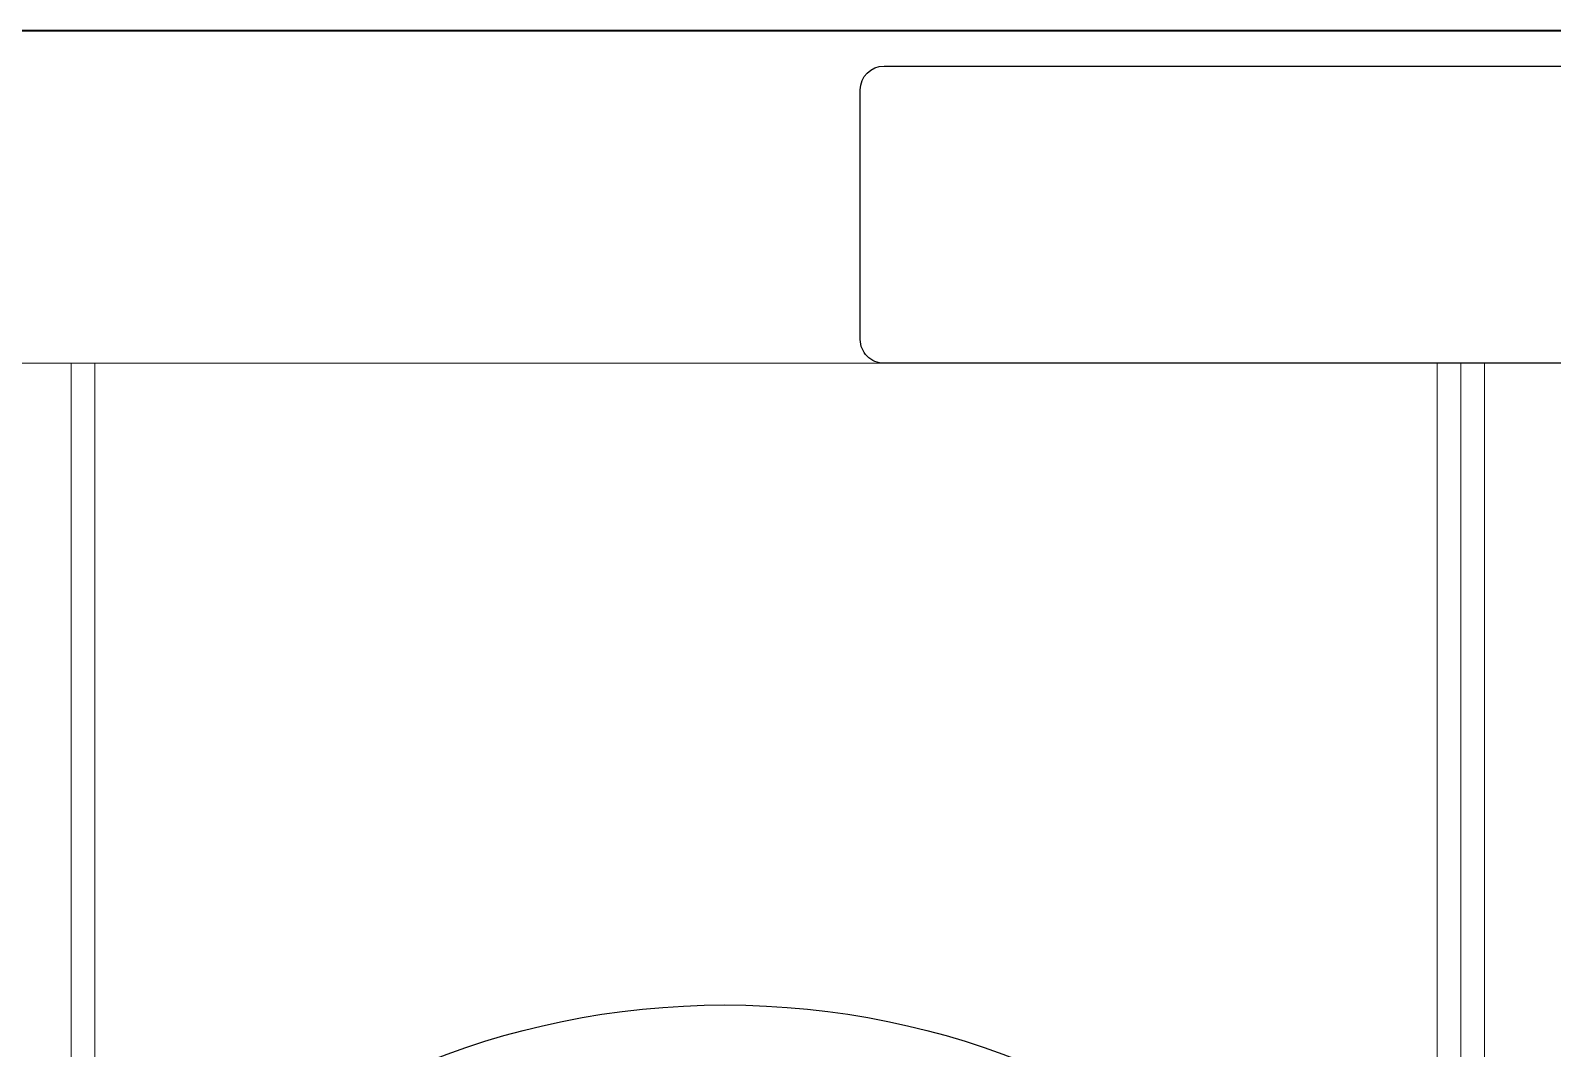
# Model space of a CAD drawing. Extents: x -82 to 113, y -82 to 93.
# Drawn here: x 18.653 to 19.294, y 86.63 to 87.058 of the extents above; entities that cross this region are included whole.
import ezdxf

# ---------------------------------------------------------------- set-up
doc = ezdxf.new("R2010")
doc.units = 0
doc.header["$MEASUREMENT"] = 0
doc.layers.get('0').update_dxf_attribs({"linetype": 'CONTINUOUS'})
for name, color, linetype in [('Ballons', 7, 'CONTINUOUS'), ('DIM', 7, 'CONTINUOUS'), ('INERTIA', 7, 'CONTINUOUS'), ('VENT', 5, 'CONTINUOUS')]:
    doc.layers.add(name, color=color, linetype=linetype)

# ---------------------------------------------------------------- blocks, each defined once
blk = doc.blocks.new('25201 bom')
at = {"color": 7, "linetype": 'Continuous', "lineweight": 15}
for p, q in [((-0.3395, 0.61), (-0.3025, 0.61)), ((-0.3025, 0.61), (-0.3025, -0.61)), ((-0.3025, 0.61), (-0.2925, 0.61)), ((-0.2925, 0.61), (-0.2925, -0.61)), ((-0.2925, 0.61), (-0.2825, 0.61)), ((-0.2825, 0.61), (-0.2825, -0.61)), ((-0.2825, 0.61), (0.2825, 0.61)), ((0.2825, 0.61), (0.2825, -0.61)), ((0.2825, 0.61), (0.2925, 0.61)), ((0.2925, 0.61), (0.2925, -0.61)), ((0.2925, 0.61), (0.3425, 0.61))]:
    blk.add_line(p, q, dxfattribs=at)
blk = doc.blocks.new('spacer')
at = {"layer": 'INERTIA', "color": 7, "lineweight": 35}
blk.add_lwpolyline([(-2.59562, 35.89689), (-1.09562, 35.89689), (-1.09562, 37.39689), (-2.59562, 37.39689)], close=True, dxfattribs=at)
blk = doc.blocks.new('3203-1_Sash_Component')
for p, q in [((1.207, 2.18998), (0.72224, 2.18998)), ((1.217, 2.07498), (1.217, 2.17998)), ((0.525, 2.06498), (1.207, 2.06498))]:
    blk.add_line(p, q)
for centre, start, end in [((1.207, 2.17998), 0, 90), ((1.207, 2.07498), 270, 0)]:
    blk.add_arc(centre, 0.01, start, end)
blk = doc.blocks.new('3203_Sash_Assembly')
blk.add_blockref('3203-1_Sash_Component', (0, 0))

msp = doc.modelspace()

# ---------------------------------------------------------------- linework, layer by layer
at = {"layer": 'Ballons'}
msp.add_circle((18.94515, 86.30846), 0.34, dxfattribs=at)

# ---------------------------------------------------------------- block references
at = {"layer": 'Ballons', "xscale": -1, "rotation": 359.9999999994975}
msp.add_blockref('25201 bom', (18.96237, 86.30846), dxfattribs=at)
at = {"layer": 'DIM', "xscale": -1, "rotation": 359.9999999994975}
msp.add_blockref('spacer', (17.09953, 49.66157), dxfattribs=at)
at = {"layer": 'VENT', "xscale": -1, "rotation": 359.9999999994975}
msp.add_blockref('3203_Sash_Assembly', (20.2191, 84.85349), dxfattribs=at)

doc.saveas('drawing.dxf')
